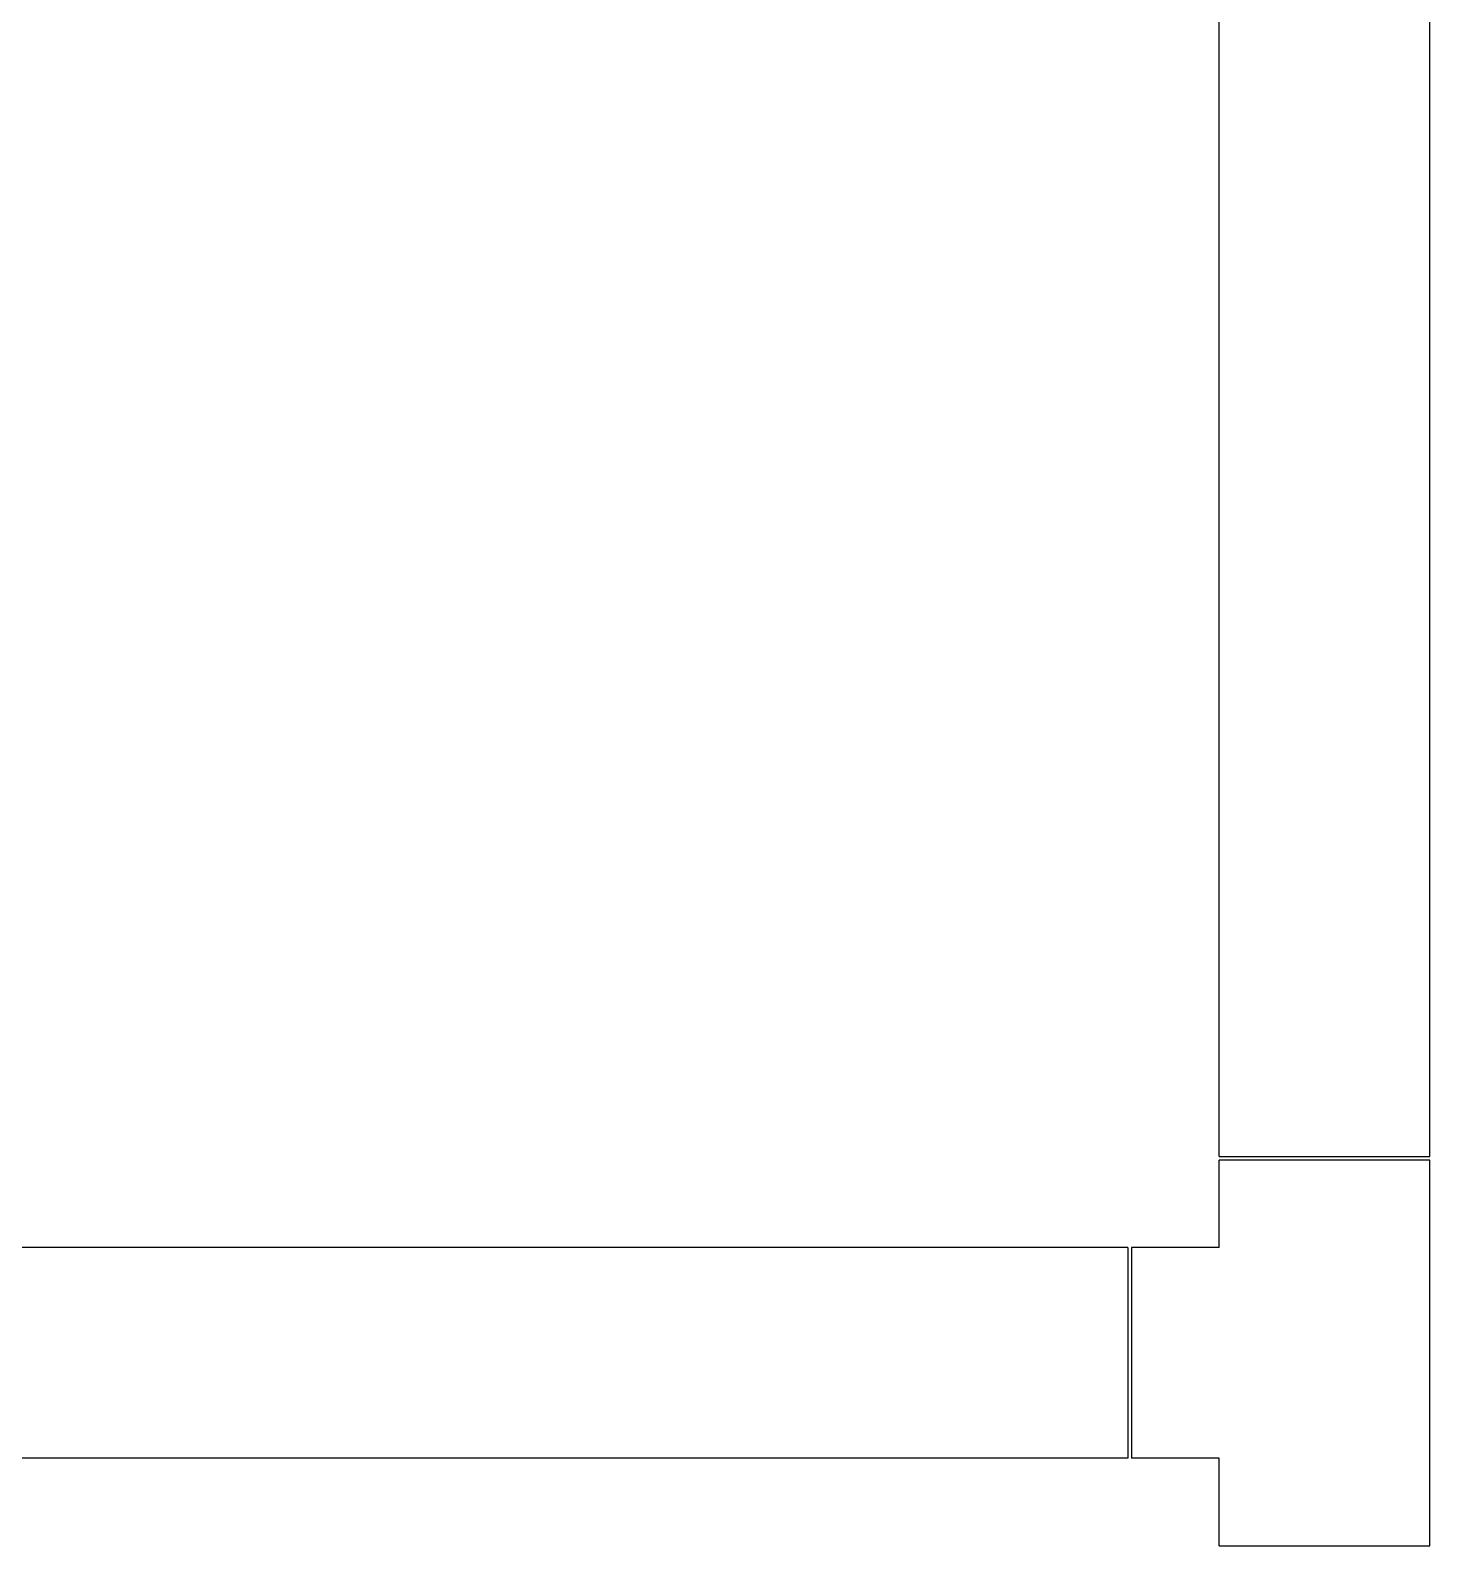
# Model space of a CAD drawing. Header units: millimetres. Extents: x 553637 to 584936, y 5008 to 53898.
# Drawn here: x 561228 to 561987, y 45522 to 46345 of the extents above; entities that cross this region are included whole.
import ezdxf

# ---------------------------------------------------------------- set-up
doc = ezdxf.new("R2010")
doc.units = ezdxf.units.MM
doc.header["$LTSCALE"] = 10
doc.header["$MEASUREMENT"] = 0
doc.layers.add('2', color=2, linetype='Continuous')

msp = doc.modelspace()

# ---------------------------------------------------------------- linework, layer by layer
at = {"layer": '2'}
for p, q in [((561872.89, 45733.53), (561872.89, 46687.04)), ((561987.19, 45733.53), (561987.19, 46687.04)), ((561872.89, 45733.53), (561987.19, 45733.53)), ((561987.19, 45731.53), (561872.89, 45731.53)), ((561872.89, 45684.03), (561872.89, 45731.53)), ((561987.19, 45522.24), (561987.19, 45731.53)), ((561823.4, 45684.03), (560700.67, 45684.03)), ((561823.4, 45684.03), (561823.4, 45569.73)), ((561825.4, 45684.03), (561825.4, 45569.73)), ((561872.89, 45684.03), (561825.4, 45684.03)), ((561823.4, 45569.73), (560700.67, 45569.73)), ((561872.89, 45569.73), (561825.4, 45569.73)), ((561872.89, 45522.24), (561872.89, 45569.73)), ((561872.89, 45522.24), (561987.19, 45522.24))]:
    msp.add_line(p, q, dxfattribs=at)

doc.saveas('drawing.dxf')
